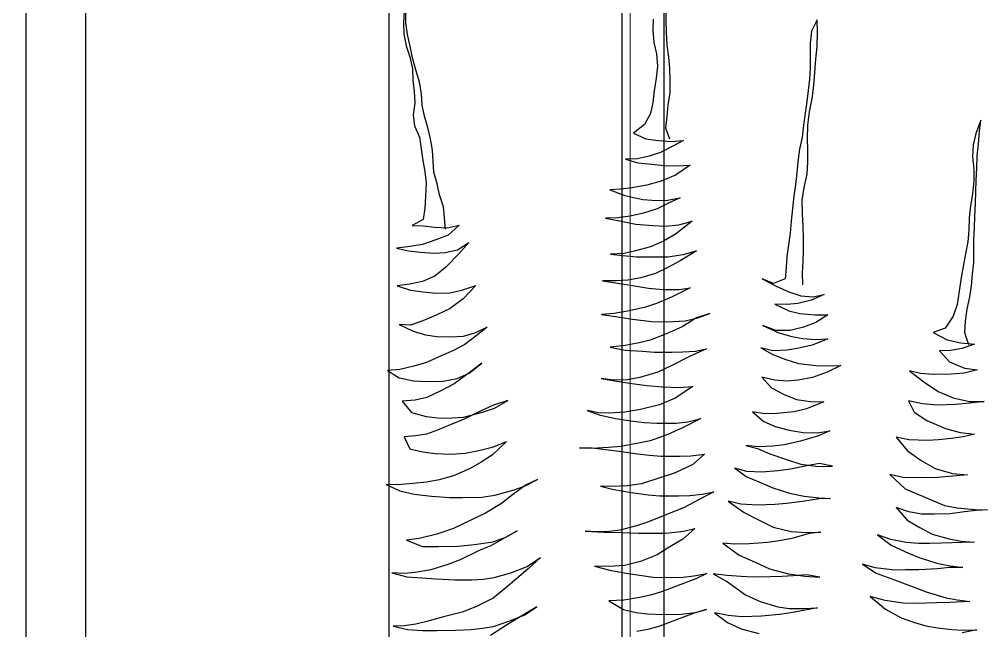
# Model space of a CAD drawing. Header units: metres. Extents: x -58 to 722, y -1100 to 345.
# Drawn here: x 30.232 to 30.8, y 110.091 to 110.45 of the extents above; entities that cross this region are included whole.
import ezdxf

# ---------------------------------------------------------------- set-up
doc = ezdxf.new("R2010")
doc.units = ezdxf.units.M
doc.header["$MEASUREMENT"] = 0
doc.linetypes.add('CENTER2', pattern=[1.125, 0.75, -0.125, 0.125, -0.125])
doc.linetypes.add('CENTERX2', pattern=[4, 2.5, -0.5, 0.5, -0.5])
doc.layers.add('FSR_ARQ_002MURO', color=150, linetype='Continuous', lineweight=30)
for name, color, linetype in [('FSR_ARQ_005VEGETACION', 64, 'Continuous'), ('FSR_ARQ_016EJES', 135, 'CENTER2'), ('FSR_ARQ_29PERFILES ACERO', 143, 'Continuous')]:
    doc.layers.add(name, color=color, linetype=linetype)

# ---------------------------------------------------------------- blocks, each defined once
blk = doc.blocks.new('arbustos 01')
at = {"layer": 'FSR_ARQ_005VEGETACION', "color": 103}
for p, q in [((189.08182, -31.2532), (189.08194, -31.24482)), ((189.25142, -31.25448), (189.25152, -31.24695)), ((189.25254, -31.24714), (189.25296, -31.2545)), ((188.98324, -31.26058), (188.98335, -31.25254)), ((188.98335, -31.25254), (188.98718, -31.25995)), ((189.08155, -31.26072), (189.08182, -31.2532)), ((189.09039, -31.25212), (189.09046, -31.25947)), ((189.25046, -31.26216), (189.25142, -31.25448)), ((189.25296, -31.2545), (189.25285, -31.26202)), ((188.98345, -31.26999), (188.98324, -31.26058)), ((188.98718, -31.25995), (188.98793, -31.26782)), ((189.08109, -31.26909), (189.08155, -31.26072)), ((189.09046, -31.25947), (189.08983, -31.2675)), ((189.24864, -31.26983), (189.25046, -31.26216)), ((189.25285, -31.26202), (189.25121, -31.26952)), ((188.98419, -31.2782), (188.98345, -31.26999)), ((188.98793, -31.26782), (188.98799, -31.27552)), ((189.08013, -31.27694), (189.08109, -31.26909)), ((189.08983, -31.2675), (189.0882, -31.27483)), ((189.24718, -31.27733), (189.24864, -31.26983)), ((189.25121, -31.26952), (189.24889, -31.27684)), ((188.98799, -31.27552), (188.98805, -31.28407)), ((189.0882, -31.27483), (189.08757, -31.28286)), ((188.98493, -31.28693), (188.98419, -31.2782)), ((189.07935, -31.28428), (189.08013, -31.27694)), ((189.08757, -31.28286), (189.08832, -31.29073)), ((189.24502, -31.28516), (189.24718, -31.27733)), ((189.24889, -31.27684), (189.24725, -31.28451)), ((188.9855, -31.29549), (188.98493, -31.28693)), ((188.98805, -31.28407), (188.98846, -31.29143)), ((189.07923, -31.29266), (189.07935, -31.28428)), ((189.24268, -31.29334), (189.24502, -31.28516)), ((189.24725, -31.28451), (189.24698, -31.29186)), ((188.98658, -31.30388), (188.9855, -31.29549)), ((188.98846, -31.29143), (188.98939, -31.29862)), ((189.0793, -31.30053), (189.07923, -31.29266)), ((189.08832, -31.29073), (189.08958, -31.29896)), ((189.24121, -31.30084), (189.24268, -31.29334)), ((189.24698, -31.29186), (189.24619, -31.29937)), ((188.98939, -31.29862), (188.99015, -31.30581)), ((189.08056, -31.30807), (189.0793, -31.30053)), ((189.08958, -31.29896), (189.0905, -31.30649)), ((189.24094, -31.30819), (189.24121, -31.30084)), ((189.24619, -31.29937), (189.24575, -31.30689)), ((188.98834, -31.31263), (188.98658, -31.30388)), ((188.99015, -31.30581), (188.99124, -31.31352)), ((189.08114, -31.31594), (189.08056, -31.30807)), ((189.0905, -31.30649), (189.09211, -31.31369)), ((189.23931, -31.31535), (189.24094, -31.30819)), ((189.24575, -31.30689), (189.24684, -31.3146)), ((188.98959, -31.32136), (188.98834, -31.31263)), ((188.99124, -31.31352), (188.99233, -31.32123)), ((189.09211, -31.31369), (189.09595, -31.32093)), ((189.24684, -31.3146), (189.24589, -31.32177)), ((188.87755, -31.32531), (188.87679, -31.31812)), ((188.87679, -31.31812), (188.88009, -31.32672)), ((189.08207, -31.3233), (189.08114, -31.31594)), ((189.09595, -31.32093), (189.10323, -31.3265)), ((189.23715, -31.32284), (189.23931, -31.31535)), ((188.87829, -31.3337), (188.87755, -31.32531)), ((188.88009, -31.32672), (188.8817, -31.33409)), ((188.98965, -31.32991), (188.98959, -31.32136)), ((188.99233, -31.32123), (188.99325, -31.32911)), ((189.07938, -31.33043), (189.08207, -31.3233)), ((189.10323, -31.3265), (189.09514, -31.33032)), ((189.23551, -31.33017), (189.23715, -31.32284)), ((189.24589, -31.32177), (189.24254, -31.32924)), ((188.98954, -31.33744), (188.98965, -31.32991)), ((188.99325, -31.32911), (188.99502, -31.337)), ((189.07853, -31.33198), (189.0705, -31.33135)), ((189.0705, -31.33135), (189.07797, -31.33522)), ((189.08692, -31.33123), (189.07853, -31.33198)), ((189.09514, -31.33032), (189.08692, -31.33123)), ((189.23405, -31.33768), (189.23551, -31.33017)), ((189.24254, -31.32924), (189.24158, -31.33675)), ((188.87904, -31.34124), (188.87829, -31.3337)), ((188.8817, -31.33409), (188.88211, -31.34196)), ((188.98961, -31.3453), (188.98954, -31.33744)), ((188.99502, -31.337), (188.99611, -31.34522)), ((189.07797, -31.33522), (189.08544, -31.33908)), ((189.08544, -31.33908), (189.09293, -31.34158)), ((189.23361, -31.34485), (189.23405, -31.33768)), ((189.24158, -31.33675), (189.24045, -31.34426)), ((188.87945, -31.34911), (188.87904, -31.34124)), ((188.88211, -31.34196), (188.88132, -31.34982)), ((188.98984, -31.35334), (188.98961, -31.3453)), ((188.99611, -31.34522), (188.99669, -31.35241)), ((189.10023, -31.34578), (189.09115, -31.34685)), ((189.09293, -31.34158), (189.10078, -31.34322)), ((189.10829, -31.34349), (189.10023, -31.34578)), ((189.10078, -31.34322), (189.10829, -31.34349)), ((189.23317, -31.35203), (189.23361, -31.34485)), ((189.24045, -31.34426), (189.23916, -31.3516)), ((188.87984, -31.35749), (188.87945, -31.34911)), ((188.88132, -31.34982), (188.88121, -31.35751)), ((188.99669, -31.35241), (188.99762, -31.35994)), ((189.07472, -31.34783), (189.06618, -31.34737)), ((189.06618, -31.34737), (189.07584, -31.354)), ((189.0831, -31.3476), (189.07472, -31.34783)), ((189.09115, -31.34685), (189.0831, -31.3476)), ((189.23118, -31.35952), (189.23317, -31.35203)), ((189.23916, -31.3516), (189.2382, -31.35911)), ((188.87992, -31.36467), (188.87984, -31.35749)), ((188.88121, -31.35751), (188.88212, -31.36624)), ((188.99195, -31.36192), (188.98984, -31.35334)), ((189.07584, -31.354), (189.08519, -31.35788)), ((189.08519, -31.35788), (189.09439, -31.3604)), ((188.88033, -31.37237), (188.87992, -31.36467)), ((188.9932, -31.37031), (188.99195, -31.36192)), ((188.99762, -31.35994), (188.99854, -31.36765)), ((189.09439, -31.3604), (189.10411, -31.36224)), ((189.10411, -31.36224), (189.11145, -31.36303)), ((189.11862, -31.36347), (189.10883, -31.36727)), ((189.11145, -31.36303), (189.11862, -31.36347)), ((189.22955, -31.36685), (189.23118, -31.35952)), ((189.2382, -31.35911), (189.23877, -31.36783)), ((188.88212, -31.36624), (188.88338, -31.37395)), ((188.99308, -31.3792), (188.9932, -31.37031)), ((188.99854, -31.36765), (188.99946, -31.3757)), ((189.08092, -31.37031), (189.07273, -31.36866)), ((189.07273, -31.36866), (189.08038, -31.37218)), ((189.0881, -31.37041), (189.08092, -31.37031)), ((189.09699, -31.36984), (189.0881, -31.37041)), ((189.10883, -31.36727), (189.09699, -31.36984)), ((189.22688, -31.37451), (189.22955, -31.36685)), ((189.23877, -31.36783), (189.23917, -31.37553)), ((188.88073, -31.38076), (188.88033, -31.37237)), ((188.88338, -31.37395), (188.8843, -31.38166)), ((188.99946, -31.3757), (189.00037, -31.38392)), ((189.08038, -31.37218), (189.08768, -31.37587)), ((189.08768, -31.37587), (189.0967, -31.37873)), ((189.22627, -31.38169), (189.22688, -31.37451)), ((189.23917, -31.37553), (189.24027, -31.38273)), ((188.88096, -31.38845), (188.88073, -31.38076)), ((188.8843, -31.38166), (188.88453, -31.38987)), ((188.99263, -31.38723), (188.99308, -31.3792)), ((189.00037, -31.38392), (189.00112, -31.39179)), ((189.07352, -31.38628), (189.06483, -31.38394)), ((189.06483, -31.38394), (189.07566, -31.39229)), ((189.0967, -31.37873), (189.10523, -31.38056)), ((189.11219, -31.38373), (189.10156, -31.38581)), ((189.10523, -31.38056), (189.11342, -31.38169)), ((189.12128, -31.38197), (189.11219, -31.38373)), ((189.11342, -31.38169), (189.12128, -31.38197)), ((189.22565, -31.38903), (189.22627, -31.38169)), ((189.24027, -31.38273), (189.2474, -31.38676)), ((188.88137, -31.39598), (188.88096, -31.38845)), ((188.88453, -31.38987), (188.88529, -31.3974)), ((188.99235, -31.39544), (188.99263, -31.38723)), ((189.08257, -31.38709), (189.07352, -31.38628)), ((189.09061, -31.38685), (189.08257, -31.38709)), ((189.10156, -31.38581), (189.09061, -31.38685)), ((189.22464, -31.38833), (189.2168, -31.38652)), ((189.2168, -31.38652), (189.22389, -31.39311)), ((189.23268, -31.38793), (189.22464, -31.38833)), ((189.24021, -31.387), (189.23268, -31.38793)), ((189.2474, -31.38676), (189.24021, -31.387)), ((188.88127, -31.40367), (188.88137, -31.39598)), ((188.99242, -31.40296), (188.99235, -31.39544)), ((189.00112, -31.39179), (189.00204, -31.39933)), ((189.07566, -31.39229), (189.08363, -31.39702)), ((189.22389, -31.39311), (189.23188, -31.39612)), ((189.23188, -31.39612), (189.24073, -31.39915)), ((188.88529, -31.3974), (188.88672, -31.40512)), ((188.99249, -31.41031), (188.99242, -31.40296)), ((189.00204, -31.39933), (189.00313, -31.40704)), ((189.08363, -31.39702), (189.09196, -31.40055)), ((189.09196, -31.40055), (189.10184, -31.40325)), ((189.21795, -31.4026), (189.21049, -31.39789)), ((189.21049, -31.39789), (189.21688, -31.40532)), ((189.22596, -31.40442), (189.21795, -31.4026)), ((189.24073, -31.39915), (189.24875, -31.40046)), ((189.24875, -31.40046), (189.25763, -31.40143)), ((189.25763, -31.40143), (189.24974, -31.40321)), ((188.88134, -31.41103), (188.88127, -31.40367)), ((188.88672, -31.40512), (188.88832, -31.41352)), ((189.00313, -31.40704), (189.00355, -31.41423)), ((189.07069, -31.40556), (189.06217, -31.40322)), ((189.06217, -31.40322), (189.07269, -31.40969)), ((189.08076, -31.40707), (189.07069, -31.40556)), ((189.08999, -31.40719), (189.08076, -31.40707)), ((189.1011, -31.40717), (189.08999, -31.40719)), ((189.11018, -31.40627), (189.1011, -31.40717)), ((189.10184, -31.40325), (189.10917, -31.40489)), ((189.10917, -31.40489), (189.11805, -31.40552)), ((189.11805, -31.40552), (189.11018, -31.40627)), ((189.21688, -31.40532), (189.22549, -31.41399)), ((189.23314, -31.40469), (189.22596, -31.40442)), ((189.24186, -31.40413), (189.23314, -31.40469)), ((189.24974, -31.40321), (189.24186, -31.40413)), ((188.88209, -31.41856), (188.88134, -31.41103)), ((188.88832, -31.41352), (188.88959, -31.42071)), ((188.99307, -31.4175), (188.99249, -31.41031)), ((189.00355, -31.41423), (189.0043, -31.42159)), ((189.07269, -31.40969), (189.08066, -31.41408)), ((189.08066, -31.41408), (189.08882, -31.41795)), ((189.22549, -31.41399), (189.23259, -31.41973)), ((188.88285, -31.42609), (188.88209, -31.41856)), ((188.88959, -31.42071), (188.89084, -31.42945)), ((188.9928, -31.42536), (188.99307, -31.4175)), ((189.0043, -31.42159), (189.01196, -31.4246)), ((189.01918, -31.42162), (189.01022, -31.42628)), ((189.01196, -31.4246), (189.01918, -31.42162)), ((189.08882, -31.41795), (189.09835, -31.42081)), ((189.09835, -31.42081), (189.10688, -31.42247)), ((189.23259, -31.41973), (189.24075, -31.42326)), ((188.88394, -31.43329), (188.88285, -31.42609)), ((189.01022, -31.42628), (189.0018, -31.42993)), ((189.07346, -31.42851), (189.06612, -31.42739)), ((189.06612, -31.42739), (189.07784, -31.43336)), ((189.0933, -31.42758), (189.08389, -31.42848)), ((189.10513, -31.42569), (189.0933, -31.42758)), ((189.11352, -31.42427), (189.10513, -31.42569)), ((189.10688, -31.42247), (189.1144, -31.42291)), ((189.12329, -31.42286), (189.11352, -31.42427)), ((189.1144, -31.42291), (189.12329, -31.42286)), ((189.21502, -31.42889), (189.206, -31.42587)), ((189.206, -31.42587), (189.21409, -31.43452)), ((189.24075, -31.42326), (189.24893, -31.42491)), ((189.25712, -31.42605), (189.24854, -31.42884)), ((189.24893, -31.42491), (189.25712, -31.42605)), ((188.88572, -31.44135), (188.88394, -31.43329)), ((188.89084, -31.42945), (188.89226, -31.43819)), ((188.98619, -31.43331), (188.97886, -31.43184)), ((188.97886, -31.43184), (188.98736, -31.43538)), ((188.99407, -31.43256), (188.98619, -31.43331)), ((189.0018, -31.42993), (188.99407, -31.43256)), ((189.08389, -31.42848), (189.07346, -31.42851)), ((189.07784, -31.43336), (189.08821, -31.4376)), ((189.21409, -31.43452), (189.22273, -31.4408)), ((189.22287, -31.43054), (189.21502, -31.42889)), ((189.23227, -31.43084), (189.22287, -31.43054)), ((189.24031, -31.43009), (189.23227, -31.43084)), ((189.24854, -31.42884), (189.24031, -31.43009)), ((188.89226, -31.43819), (188.89472, -31.44592)), ((188.98736, -31.43538), (188.99605, -31.43755)), ((188.99605, -31.43755), (189.00322, -31.43833)), ((189.01092, -31.43809), (189.00197, -31.44242)), ((189.00322, -31.43833), (189.01092, -31.43809)), ((189.08821, -31.4376), (189.09536, -31.43992)), ((189.09536, -31.43992), (189.10575, -31.44246)), ((189.22273, -31.4408), (189.23139, -31.44502)), ((188.88681, -31.44906), (188.88572, -31.44135)), ((188.89472, -31.44592), (188.90008, -31.45369)), ((188.98467, -31.44492), (188.97646, -31.44498)), ((188.97646, -31.44498), (188.98425, -31.45004)), ((188.99476, -31.4442), (188.98467, -31.44492)), ((189.00197, -31.44242), (188.99476, -31.4442)), ((189.06124, -31.44698), (189.05341, -31.44414)), ((189.05341, -31.44414), (189.06209, -31.44699)), ((189.06942, -31.44897), (189.06124, -31.44698)), ((189.06209, -31.44699), (189.07142, -31.45276)), ((189.1134, -31.44632), (189.1038, -31.4479)), ((189.10575, -31.44246), (189.11565, -31.44413)), ((189.12402, -31.44476), (189.1134, -31.44632)), ((189.11565, -31.44413), (189.12402, -31.44476)), ((189.23139, -31.44502), (189.2404, -31.4489)), ((188.88722, -31.45676), (188.88681, -31.44906)), ((188.98425, -31.45004), (188.99225, -31.45306)), ((188.99225, -31.45306), (189.00094, -31.45523)), ((189.01877, -31.45188), (189.00844, -31.4567)), ((189.01034, -31.45518), (189.01877, -31.45188)), ((189.08121, -31.44965), (189.06942, -31.44897)), ((189.07142, -31.45276), (189.0811, -31.45717)), ((189.09147, -31.44927), (189.08121, -31.44965)), ((189.1038, -31.4479), (189.09147, -31.44927)), ((189.20661, -31.45682), (189.19845, -31.45312)), ((189.19845, -31.45312), (189.20573, -31.45869)), ((189.2404, -31.4489), (189.24857, -31.45175)), ((189.25576, -31.45133), (189.24681, -31.45566)), ((189.24857, -31.45175), (189.25576, -31.45133)), ((188.88462, -31.46454), (188.88722, -31.45676)), ((188.90774, -31.45652), (188.89861, -31.46136)), ((188.90008, -31.45369), (188.90774, -31.45652)), ((189.00003, -31.45915), (188.99283, -31.46042)), ((189.00844, -31.4567), (189.00003, -31.45915)), ((189.00094, -31.45523), (189.01034, -31.45518)), ((189.0811, -31.45717), (189.09233, -31.46143)), ((189.20573, -31.45869), (189.21301, -31.46426)), ((189.21393, -31.45897), (189.20661, -31.45682)), ((189.22213, -31.45943), (189.21393, -31.45897)), ((189.23137, -31.45921), (189.22213, -31.45943)), ((189.23874, -31.45794), (189.23137, -31.45921)), ((189.24681, -31.45566), (189.23874, -31.45794)), ((188.88969, -31.46329), (188.88079, -31.4642)), ((188.88079, -31.4642), (188.88913, -31.46704)), ((188.89861, -31.46136), (188.88969, -31.46329)), ((188.98445, -31.46116), (188.97642, -31.46071)), ((188.97642, -31.46071), (188.98662, -31.46478)), ((188.99283, -31.46042), (188.98445, -31.46116)), ((188.98662, -31.46478), (188.99548, -31.46678)), ((189.09233, -31.46143), (189.09949, -31.46323)), ((189.09949, -31.46323), (189.10852, -31.46506)), ((189.10852, -31.46506), (189.11843, -31.46605)), ((189.11843, -31.46605), (189.10866, -31.46797)), ((189.21301, -31.46426), (189.22047, -31.46829)), ((188.88913, -31.46704), (188.89647, -31.46817)), ((188.89647, -31.46817), (188.90364, -31.46844)), ((188.90364, -31.46844), (188.89722, -31.4757)), ((188.99548, -31.46678), (189.00299, -31.46808)), ((189.00299, -31.46808), (189.01222, -31.46837)), ((189.01236, -31.47077), (189.00393, -31.47407)), ((189.01222, -31.46837), (189.02011, -31.46643)), ((189.02011, -31.46643), (189.01236, -31.47077)), ((189.06282, -31.46872), (189.05566, -31.46725)), ((189.05566, -31.46725), (189.06654, -31.47219)), ((189.07102, -31.46917), (189.06282, -31.46872)), ((189.06654, -31.47219), (189.0786, -31.47817)), ((189.0782, -31.46927), (189.07102, -31.46917)), ((189.08949, -31.46925), (189.0782, -31.46927)), ((189.09719, -31.46867), (189.08949, -31.46925)), ((189.10866, -31.46797), (189.09719, -31.46867)), ((189.22047, -31.46829), (189.22846, -31.47165)), ((189.22846, -31.47165), (189.23815, -31.47606)), ((188.89722, -31.4757), (188.88742, -31.47967)), ((188.97583, -31.47831), (188.96797, -31.47803)), ((188.96797, -31.47803), (188.9768, -31.48243)), ((188.98404, -31.47808), (188.97583, -31.47831)), ((188.99552, -31.4767), (188.98404, -31.47808)), ((189.00393, -31.47407), (188.99552, -31.4767)), ((189.0786, -31.47817), (189.08726, -31.48239)), ((189.21019, -31.48303), (189.20207, -31.47642)), ((189.20207, -31.47642), (189.20934, -31.48216)), ((189.23815, -31.47606), (189.24632, -31.47856)), ((189.24632, -31.47856), (189.25536, -31.48057)), ((188.88742, -31.47967), (188.87903, -31.48076)), ((188.87903, -31.48076), (188.88771, -31.4831)), ((188.88771, -31.4831), (188.89608, -31.48372)), ((188.89608, -31.48372), (188.90771, -31.48388)), ((188.90771, -31.48388), (188.91609, -31.48331)), ((188.9233, -31.48153), (188.91397, -31.48875)), ((188.91609, -31.48331), (188.9233, -31.48153)), ((188.9768, -31.48243), (188.9865, -31.48581)), ((189.08726, -31.48239), (189.09901, -31.4858)), ((189.20934, -31.48216), (189.22001, -31.49)), ((189.218, -31.48656), (189.21019, -31.48303)), ((189.25536, -31.48057), (189.26355, -31.48136)), ((189.26355, -31.48136), (189.25597, -31.48605)), ((188.91397, -31.48875), (188.90465, -31.49495)), ((188.9865, -31.48581), (188.99571, -31.48764)), ((188.99571, -31.48764), (189.00289, -31.48825)), ((189.00289, -31.48825), (189.0111, -31.48751)), ((189.0111, -31.48751), (189.01951, -31.48557)), ((189.01951, -31.48557), (189.01308, -31.49266)), ((189.09449, -31.49103), (189.08422, -31.49192)), ((189.1058, -31.48965), (189.09449, -31.49103)), ((189.09901, -31.4858), (189.10703, -31.48727)), ((189.11402, -31.48822), (189.1058, -31.48965)), ((189.10703, -31.48727), (189.11643, -31.48757)), ((189.12414, -31.48648), (189.11402, -31.48822)), ((189.11643, -31.48757), (189.12414, -31.48648)), ((189.22721, -31.48822), (189.218, -31.48656)), ((189.22001, -31.49), (189.22833, -31.49422)), ((189.23815, -31.48837), (189.22721, -31.48822)), ((189.24637, -31.48797), (189.23815, -31.48837)), ((189.25597, -31.48605), (189.24637, -31.48797)), ((188.90465, -31.49495), (188.89485, -31.4991)), ((189.00499, -31.49683), (188.99691, -31.50014)), ((189.01308, -31.49266), (189.00499, -31.49683)), ((189.0731, -31.49228), (189.06456, -31.49182)), ((189.06456, -31.49182), (189.07592, -31.49933)), ((189.08422, -31.49192), (189.0731, -31.49228)), ((189.22833, -31.49422), (189.23784, -31.49879)), ((188.88404, -31.50151), (188.87447, -31.50155)), ((188.87447, -31.50155), (188.88386, -31.50254)), ((188.88386, -31.50254), (188.89325, -31.50352)), ((188.89485, -31.4991), (188.88404, -31.50151)), ((188.89325, -31.50352), (188.90521, -31.50385)), ((188.90521, -31.50385), (188.9148, -31.50296)), ((188.9148, -31.50296), (188.92389, -31.50103)), ((188.92389, -31.50103), (188.9202, -31.5085)), ((188.98766, -31.50155), (188.97911, -31.50178)), ((188.97911, -31.50178), (188.99033, -31.50638)), ((188.99691, -31.50014), (188.98766, -31.50155)), ((189.07592, -31.49933), (189.08629, -31.50358)), ((189.08629, -31.50358), (189.09856, -31.50665)), ((189.1938, -31.50589), (189.18498, -31.50081)), ((189.18498, -31.50081), (189.19434, -31.50385)), ((189.19434, -31.50385), (189.20522, -31.50895)), ((189.23784, -31.49879), (189.24551, -31.50061)), ((189.24551, -31.50061), (189.25388, -31.50123)), ((189.25388, -31.50123), (189.2478, -31.50868)), ((188.9202, -31.5085), (188.91192, -31.51386)), ((188.99033, -31.50638), (188.99851, -31.5082)), ((188.99851, -31.5082), (189.00961, -31.50937)), ((189.00961, -31.50937), (189.01764, -31.50948)), ((189.01764, -31.50948), (189.02553, -31.50822)), ((189.02553, -31.50822), (189.01809, -31.51445)), ((189.09856, -31.50665), (189.10879, -31.5085)), ((189.10879, -31.5085), (189.1187, -31.50915)), ((189.12552, -31.51026), (189.11489, -31.51251)), ((189.1187, -31.50915), (189.12588, -31.5089)), ((189.13326, -31.50729), (189.12552, -31.51026)), ((189.12588, -31.5089), (189.13326, -31.50729)), ((189.20146, -31.50856), (189.1938, -31.50589)), ((189.2139, -31.51163), (189.20146, -31.50856)), ((189.20522, -31.50895), (189.21354, -31.513)), ((189.2478, -31.50868), (189.23819, -31.51128)), ((188.91192, -31.51386), (188.89971, -31.51917)), ((189.01809, -31.51445), (189.01086, -31.51777)), ((189.06767, -31.51478), (189.05932, -31.51261)), ((189.05932, -31.51261), (189.0707, -31.51841)), ((189.07535, -31.51557), (189.06767, -31.51478)), ((189.08783, -31.51557), (189.07535, -31.51557)), ((189.09588, -31.51516), (189.08783, -31.51557)), ((189.10341, -31.51441), (189.09588, -31.51516)), ((189.11489, -31.51251), (189.10341, -31.51441)), ((189.21354, -31.513), (189.22272, -31.51671)), ((189.22124, -31.51225), (189.2139, -31.51163)), ((189.22877, -31.51235), (189.22124, -31.51225)), ((189.23819, -31.51128), (189.22877, -31.51235)), ((188.89027, -31.52177), (188.88085, -31.52284)), ((188.88085, -31.52284), (188.88835, -31.52448)), ((188.89971, -31.51917), (188.89027, -31.52177)), ((188.98328, -31.52184), (188.97509, -31.5207)), ((188.97509, -31.5207), (188.98257, -31.52388)), ((188.99251, -31.52179), (188.98328, -31.52184)), ((189.0016, -31.52021), (188.99251, -31.52179)), ((189.01086, -31.51777), (189.0016, -31.52021)), ((189.0707, -31.51841), (189.08072, -31.52299)), ((189.22272, -31.51671), (189.23088, -31.52024)), ((189.23088, -31.52024), (189.23803, -31.52273)), ((189.23803, -31.52273), (189.2452, -31.52386)), ((188.88835, -31.52448), (188.89586, -31.52561)), ((188.89586, -31.52561), (188.90439, -31.52641)), ((188.90439, -31.52641), (188.91157, -31.52685)), ((188.91157, -31.52685), (188.92371, -31.5265)), ((188.92371, -31.5265), (188.93195, -31.52473)), ((188.93195, -31.52473), (188.92482, -31.53353)), ((188.98257, -31.52388), (188.99432, -31.52746)), ((188.99432, -31.52746), (189.00489, -31.52983)), ((189.08072, -31.52299), (189.09229, -31.52708)), ((189.09229, -31.52708), (189.0998, -31.52872)), ((189.0998, -31.52872), (189.11139, -31.53076)), ((189.19432, -31.53103), (189.18599, -31.5275)), ((189.18599, -31.5275), (189.1951, -31.53617)), ((189.2452, -31.52386), (189.25254, -31.52447)), ((189.25254, -31.52447), (189.24884, -31.53228)), ((188.92482, -31.53353), (188.91567, -31.54007)), ((189.00489, -31.52983), (189.01223, -31.53061)), ((189.01223, -31.53061), (189.02145, -31.53108)), ((189.02229, -31.53212), (189.01421, -31.5356)), ((189.02145, -31.53108), (189.03002, -31.53017)), ((189.03002, -31.53017), (189.02229, -31.53212)), ((189.11238, -31.53385), (189.10056, -31.53557)), ((189.11139, -31.53076), (189.11942, -31.53155)), ((189.11974, -31.53293), (189.11238, -31.53385)), ((189.11942, -31.53155), (189.13036, -31.53204)), ((189.13002, -31.5317), (189.11974, -31.53293)), ((189.1384, -31.53181), (189.13002, -31.5317)), ((189.13036, -31.53204), (189.1384, -31.53181)), ((189.20386, -31.53338), (189.19432, -31.53103)), ((189.2129, -31.53522), (189.20386, -31.53338)), ((189.22195, -31.53585), (189.2129, -31.53522)), ((189.23239, -31.53548), (189.22195, -31.53585)), ((189.24044, -31.53422), (189.23239, -31.53548)), ((189.24884, -31.53228), (189.24044, -31.53422)), ((188.91567, -31.54007), (188.90653, -31.54525)), ((188.97341, -31.54359), (188.98181, -31.54182)), ((188.98181, -31.54182), (188.98897, -31.54329)), ((189.00339, -31.53938), (188.99411, -31.54233)), ((189.01421, -31.5356), (189.00339, -31.53938)), ((189.06566, -31.53698), (189.05678, -31.53583)), ((189.05678, -31.53583), (189.06438, -31.5426)), ((189.07301, -31.53725), (189.06566, -31.53698)), ((189.08532, -31.53707), (189.07301, -31.53725)), ((189.09268, -31.53649), (189.08532, -31.53707)), ((189.10056, -31.53557), (189.09268, -31.53649)), ((189.1951, -31.53617), (189.20239, -31.54106)), ((189.20239, -31.54106), (189.20951, -31.54526)), ((188.90653, -31.54525), (188.89521, -31.54834)), ((188.98281, -31.54389), (188.97341, -31.54359)), ((188.99411, -31.54233), (188.98281, -31.54389)), ((188.98897, -31.54329), (189.00091, -31.54567)), ((189.00091, -31.54567), (189.00876, -31.54681)), ((189.00876, -31.54681), (189.01952, -31.54764)), ((189.01952, -31.54764), (189.02927, -31.54709)), ((189.02927, -31.54709), (189.03717, -31.54497)), ((189.03717, -31.54497), (189.02974, -31.55034)), ((189.06438, -31.5426), (189.07594, -31.54806)), ((189.07594, -31.54806), (189.0979, -31.5552)), ((189.20951, -31.54526), (189.22039, -31.55002)), ((188.89521, -31.54834), (188.88545, -31.54941)), ((188.88545, -31.54941), (188.8974, -31.55042)), ((188.8974, -31.55042), (188.90509, -31.55104)), ((188.90509, -31.55104), (188.91637, -31.55137)), ((188.91637, -31.55137), (188.92749, -31.551)), ((188.93606, -31.54907), (188.92602, -31.55851)), ((188.92749, -31.551), (188.93606, -31.54907)), ((189.02149, -31.55382), (189.01237, -31.5578)), ((189.02974, -31.55034), (189.02149, -31.55382)), ((189.17379, -31.55657), (189.16564, -31.55236)), ((189.16564, -31.55236), (189.17312, -31.55588)), ((189.22039, -31.55002), (189.22976, -31.55254)), ((189.22976, -31.55254), (189.23794, -31.55419)), ((189.23794, -31.55419), (189.247, -31.555)), ((188.92602, -31.55851), (188.90039, -31.56927)), ((189.01237, -31.5578), (189.00138, -31.56124)), ((189.05831, -31.56201), (189.05081, -31.56037)), ((189.05081, -31.56037), (189.0598, -31.56528)), ((189.10586, -31.56061), (189.09353, -31.56232)), ((189.0979, -31.5552), (189.10694, -31.55652)), ((189.11597, -31.55886), (189.10586, -31.56061)), ((189.10694, -31.55652), (189.11719, -31.557)), ((189.12472, -31.55676), (189.11597, -31.55886)), ((189.11719, -31.557), (189.12472, -31.55676)), ((189.17312, -31.55588), (189.18209, -31.56233)), ((189.18094, -31.55906), (189.17379, -31.55657)), ((189.19355, -31.56265), (189.18094, -31.55906)), ((189.25548, -31.55973), (189.24605, -31.56183)), ((189.247, -31.555), (189.25673, -31.55582)), ((189.26426, -31.55558), (189.25548, -31.55973)), ((189.25673, -31.55582), (189.26426, -31.55558)), ((188.98219, -31.5644), (188.97466, -31.56481)), ((188.97466, -31.56481), (188.98218, -31.56491)), ((188.98218, -31.56491), (188.99293, -31.5666)), ((188.99195, -31.56333), (188.98219, -31.5644)), ((189.00138, -31.56124), (188.99195, -31.56333)), ((188.99293, -31.5666), (189.00351, -31.56794)), ((189.04149, -31.5664), (189.03096, -31.57378)), ((189.03326, -31.56851), (189.04149, -31.5664)), ((189.0665, -31.56281), (189.05831, -31.56201)), ((189.0598, -31.56528), (189.0705, -31.57073)), ((189.07385, -31.56291), (189.0665, -31.56281)), ((189.08599, -31.5629), (189.07385, -31.56291)), ((189.09353, -31.56232), (189.08599, -31.5629)), ((189.18209, -31.56233), (189.1892, -31.56807)), ((189.20191, -31.56379), (189.19355, -31.56265)), ((189.2149, -31.56414), (189.20191, -31.56379)), ((189.22293, -31.56408), (189.2149, -31.56414)), ((189.23474, -31.56321), (189.22293, -31.56408)), ((189.24605, -31.56183), (189.23474, -31.56321)), ((188.88069, -31.57191), (188.87231, -31.57214)), ((188.87231, -31.57214), (188.87983, -31.57258)), ((188.87983, -31.57258), (188.88734, -31.57354)), ((188.89216, -31.57087), (188.88069, -31.57191)), ((188.90039, -31.56927), (188.89216, -31.57087)), ((188.92376, -31.57352), (188.93184, -31.57055)), ((188.93184, -31.57055), (188.92471, -31.57884)), ((189.00351, -31.56794), (189.01103, -31.56872)), ((189.01103, -31.56872), (189.02231, -31.56905)), ((189.02231, -31.56905), (189.03326, -31.56851)), ((189.0705, -31.57073), (189.08104, -31.57497)), ((189.1892, -31.56807), (189.19954, -31.57436)), ((188.88734, -31.57354), (188.89673, -31.57469)), ((188.89673, -31.57469), (188.90715, -31.57501)), ((188.90715, -31.57501), (188.91553, -31.57495)), ((188.91553, -31.57495), (188.92376, -31.57352)), ((188.92471, -31.57884), (188.91661, -31.58368)), ((189.02166, -31.57861), (189.01202, -31.58344)), ((189.03096, -31.57378), (189.02166, -31.57861)), ((189.08104, -31.57497), (189.09346, -31.57993)), ((189.19954, -31.57436), (189.20923, -31.57894)), ((189.20923, -31.57894), (189.22044, -31.58422)), ((188.91661, -31.58368), (188.90852, -31.58802)), ((189.01202, -31.58344), (189.00036, -31.58636)), ((189.07029, -31.58594), (189.06313, -31.58431)), ((189.06313, -31.58431), (189.07108, -31.59125)), ((189.08207, -31.5873), (189.07029, -31.58594)), ((189.09346, -31.57993), (189.1006, -31.58242)), ((189.1006, -31.58242), (189.11185, -31.58531)), ((189.11185, -31.58531), (189.11902, -31.58626)), ((189.13458, -31.58596), (189.12226, -31.58665)), ((189.12722, -31.58654), (189.13458, -31.58596)), ((189.18667, -31.59026), (189.17904, -31.58588)), ((189.17904, -31.58588), (189.18888, -31.59149)), ((189.22044, -31.58422), (189.23133, -31.58796)), ((188.89736, -31.59112), (188.88948, -31.59255)), ((188.90852, -31.58802), (188.89736, -31.59112)), ((188.92537, -31.59338), (188.93549, -31.59146)), ((188.94407, -31.5885), (188.93509, -31.59522)), ((188.93549, -31.59146), (188.94407, -31.5885)), ((188.99026, -31.58691), (188.98103, -31.58661)), ((188.98103, -31.58661), (188.98854, -31.58757)), ((188.98854, -31.58757), (188.99995, -31.5908)), ((189.00036, -31.58636), (188.99026, -31.58691)), ((188.99995, -31.5908), (189.00814, -31.59245)), ((189.07108, -31.59125), (189.07939, -31.59632)), ((189.0925, -31.58744), (189.08207, -31.5873)), ((189.09985, -31.58737), (189.0925, -31.58744)), ((189.11046, -31.587), (189.09985, -31.58737)), ((189.12226, -31.58665), (189.11046, -31.587)), ((189.11902, -31.58626), (189.12722, -31.58654)), ((189.19484, -31.5931), (189.18667, -31.59026)), ((189.18888, -31.59149), (189.19601, -31.59551)), ((189.23133, -31.58796), (189.24292, -31.59085)), ((189.25111, -31.59199), (189.24063, -31.59595)), ((189.24292, -31.59085), (189.25111, -31.59199)), ((188.88948, -31.59255), (188.88092, -31.59329)), ((188.88092, -31.59329), (188.88895, -31.5934)), ((188.88895, -31.5934), (188.90228, -31.59392)), ((188.90228, -31.59392), (188.90997, -31.59402)), ((188.90997, -31.59402), (188.91715, -31.59412)), ((188.91715, -31.59412), (188.92537, -31.59338)), ((188.93509, -31.59522), (188.92356, -31.60054)), ((189.00814, -31.59245), (189.01582, -31.59341)), ((189.01582, -31.59341), (189.02761, -31.59425)), ((189.02761, -31.59425), (189.03752, -31.59456)), ((189.04488, -31.5938), (189.03417, -31.6017)), ((189.03752, -31.59456), (189.04488, -31.5938)), ((189.07939, -31.59632), (189.08769, -31.60157)), ((189.20679, -31.59481), (189.19484, -31.5931)), ((189.19601, -31.59551), (189.20366, -31.5987)), ((189.21772, -31.59581), (189.20679, -31.59481)), ((189.2302, -31.59598), (189.21772, -31.59581)), ((189.24063, -31.59595), (189.2302, -31.59598)), ((188.91634, -31.60334), (188.90552, -31.60696)), ((188.92356, -31.60054), (188.91634, -31.60334)), ((189.03417, -31.6017), (189.02385, -31.60634)), ((189.08769, -31.60157), (189.09858, -31.60582)), ((189.1724, -31.60904), (189.16376, -31.60311)), ((189.16376, -31.60311), (189.17169, -31.61057)), ((189.20366, -31.5987), (189.21606, -31.60468)), ((189.21606, -31.60468), (189.22422, -31.60787)), ((188.89798, -31.60839), (188.88856, -31.60963)), ((188.88856, -31.60963), (188.89711, -31.60975)), ((188.89711, -31.60975), (188.90496, -31.61054)), ((188.90552, -31.60696), (188.89798, -31.60839)), ((188.90496, -31.61054), (188.91709, -31.61122)), ((188.91709, -31.61122), (188.92564, -31.61134)), ((188.93282, -31.61143), (188.94566, -31.6099)), ((188.9539, -31.60762), (188.94493, -31.61348)), ((188.94566, -31.6099), (188.9539, -31.60762)), ((189.01439, -31.61066), (189.00203, -31.61391)), ((189.02385, -31.60634), (189.01439, -31.61066)), ((189.09858, -31.60582), (189.10897, -31.60835)), ((189.10897, -31.60835), (189.11888, -31.60917)), ((189.12863, -31.60879), (189.1185, -31.61156)), ((189.11888, -31.60917), (189.12863, -31.60879)), ((189.17169, -31.61057), (189.17913, -31.617)), ((189.18311, -31.61329), (189.1724, -31.60904)), ((189.22422, -31.60787), (189.23512, -31.61126)), ((189.23512, -31.61126), (189.24535, -31.61294)), ((188.92564, -31.61134), (188.93282, -31.61143)), ((188.94493, -31.61348), (188.93308, -31.61776)), ((188.98166, -31.61603), (188.99023, -31.61443)), ((188.99141, -31.61548), (188.98166, -31.61603)), ((188.99023, -31.61443), (188.99911, -31.61524)), ((189.00203, -31.61391), (188.99141, -31.61548)), ((188.99911, -31.61524), (189.00646, -31.61568)), ((189.00646, -31.61568), (189.01381, -31.61578)), ((189.01381, -31.61578), (189.02526, -31.61594)), ((189.02526, -31.61594), (189.03296, -31.6157)), ((189.03296, -31.6157), (189.04237, -31.61497)), ((189.05111, -31.61389), (189.04197, -31.61907)), ((189.04237, -31.61497), (189.05111, -31.61389)), ((189.06391, -31.61526), (189.05538, -31.61361)), ((189.05538, -31.61361), (189.06252, -31.61713)), ((189.06252, -31.61713), (189.07392, -31.62138)), ((189.07108, -31.61605), (189.06391, -31.61526)), ((189.0786, -31.61615), (189.07108, -31.61605)), ((189.09023, -31.61596), (189.0786, -31.61615)), ((189.0976, -31.61504), (189.09023, -31.61596)), ((189.10788, -31.61347), (189.0976, -31.61504)), ((189.1185, -31.61156), (189.10788, -31.61347)), ((189.17913, -31.617), (189.1864, -31.62308)), ((189.19384, -31.61634), (189.18311, -31.61329)), ((189.20118, -31.6173), (189.19384, -31.61634)), ((189.20836, -31.61774), (189.20118, -31.6173)), ((189.23179, -31.61703), (189.21964, -31.61772)), ((189.24103, -31.61647), (189.23179, -31.61703)), ((189.25096, -31.61592), (189.24103, -31.61647)), ((189.24535, -31.61294), (189.25253, -31.61355)), ((189.26074, -31.61315), (189.25096, -31.61592)), ((189.25253, -31.61355), (189.26074, -31.61315)), ((188.91984, -31.62288), (188.91245, -31.62552)), ((188.93308, -31.61776), (188.91984, -31.62288)), ((189.04197, -31.61907), (189.03006, -31.62746)), ((189.07392, -31.62138), (189.0848, -31.62564)), ((189.1864, -31.62308), (189.19452, -31.62969)), ((189.21964, -31.61772), (189.20836, -31.61774)), ((188.89941, -31.62944), (188.8922, -31.63089)), ((188.91245, -31.62552), (188.89941, -31.62944)), ((188.94883, -31.62858), (188.9388, -31.63699)), ((188.93905, -31.63135), (188.94883, -31.62858)), ((189.03006, -31.62746), (189.0206, -31.63195)), ((189.0848, -31.62564), (189.09212, -31.62779)), ((189.09212, -31.62779), (189.09929, -31.62925)), ((189.09929, -31.62925), (189.10952, -31.63093)), ((189.19452, -31.62969), (189.20556, -31.63514)), ((188.8922, -31.63089), (188.88398, -31.63197)), ((188.88398, -31.63197), (188.89697, -31.63266)), ((188.89697, -31.63266), (188.90552, -31.63278)), ((188.90552, -31.63278), (188.91868, -31.63313)), ((188.91868, -31.63313), (188.9274, -31.63307)), ((188.9274, -31.63307), (188.93905, -31.63135)), ((188.99181, -31.63651), (188.9831, -31.63605)), ((188.9831, -31.63605), (188.99128, -31.63753)), ((189.00173, -31.63648), (188.99181, -31.63651)), ((189.00909, -31.63538), (189.00173, -31.63648)), ((189.0206, -31.63195), (189.00909, -31.63538)), ((189.10952, -31.63093), (189.11926, -31.6314)), ((189.11926, -31.6314), (189.10961, -31.63709)), ((189.17436, -31.64087), (189.16623, -31.63546)), ((189.16623, -31.63546), (189.17369, -31.63984)), ((189.20556, -31.63514), (189.21491, -31.63886)), ((188.92864, -31.64249), (188.92056, -31.64546)), ((188.9388, -31.63699), (188.92864, -31.64249)), ((188.99128, -31.63753), (189.00066, -31.63937)), ((189.00066, -31.63937), (189.008, -31.64049)), ((189.008, -31.64049), (189.01961, -31.64151)), ((189.01961, -31.64151), (189.03226, -31.64185)), ((189.03226, -31.64185), (189.04151, -31.64095)), ((189.04151, -31.64095), (189.05025, -31.63919)), ((189.05025, -31.63919), (189.04196, -31.64557)), ((189.06273, -31.63901), (189.05558, -31.63704)), ((189.05558, -31.63704), (189.06358, -31.63954)), ((189.07212, -31.64017), (189.06273, -31.63901)), ((189.06358, -31.63954), (189.07464, -31.64362)), ((189.08357, -31.64049), (189.07212, -31.64017)), ((189.09418, -31.63995), (189.08357, -31.64049)), ((189.10138, -31.63903), (189.09418, -31.63995)), ((189.10961, -31.63709), (189.10138, -31.63903)), ((189.17369, -31.63984), (189.18522, -31.64683)), ((189.18439, -31.64477), (189.17436, -31.64087)), ((189.21491, -31.63886), (189.22701, -31.64193)), ((189.22701, -31.64193), (189.23791, -31.64498)), ((188.91249, -31.64775), (188.90495, -31.64918)), ((188.92056, -31.64546), (188.91249, -31.64775)), ((189.04196, -31.64557), (189.03301, -31.64973)), ((189.07464, -31.64362), (189.08586, -31.64805)), ((189.08586, -31.64805), (189.0937, -31.65021)), ((189.19444, -31.64816), (189.18439, -31.64477)), ((189.18522, -31.64683), (189.19641, -31.65417)), ((189.2016, -31.64928), (189.19444, -31.64816)), ((189.23791, -31.64498), (189.24507, -31.64679)), ((189.24507, -31.64679), (189.25258, -31.64775)), ((189.25975, -31.64802), (189.25049, -31.65011)), ((189.25258, -31.64775), (189.25975, -31.64802)), ((188.88852, -31.6505), (188.87946, -31.65038)), ((188.87946, -31.65038), (188.88901, -31.65239)), ((188.8957, -31.65025), (188.88852, -31.6505)), ((188.90495, -31.64918), (188.8957, -31.65025)), ((189.03301, -31.64973), (189.02134, -31.65282)), ((189.0937, -31.65021), (189.10103, -31.6515)), ((189.20894, -31.65023), (189.2016, -31.64928)), ((189.2192, -31.65054), (189.20894, -31.65023)), ((189.23133, -31.65071), (189.2192, -31.65054)), ((189.24074, -31.65084), (189.23133, -31.65071)), ((189.25049, -31.65011), (189.24074, -31.65084))]:
    blk.add_line(p, q, dxfattribs=at)

msp = doc.modelspace()

# ---------------------------------------------------------------- linework, layer by layer
at = {"layer": 'FSR_ARQ_002MURO', "lineweight": 0}
msp.add_lwpolyline([(30.59064, 109.70149), (30.59064, 111.65149), (25.76135, 111.65149), (25.76135, 109.70149)], dxfattribs=at)
at = {"layer": 'FSR_ARQ_016EJES', "linetype": 'CENTERX2', "ltscale": 0.25}
msp.add_line((30.23635, 103.97149), (30.23635, 115.38307), dxfattribs=at)
at = {"layer": 'FSR_ARQ_29PERFILES ACERO', "linetype": 'ByBlock'}
for p, q in [((30.27136, 109.70149), (30.27136, 111.65149)), ((30.44922, 109.70149), (30.44922, 111.65149)), ((30.58596, 109.70149), (30.58596, 111.65149))]:
    msp.add_line(p, q, dxfattribs=at)
msp.add_lwpolyline([(30.61064, 109.70149), (30.61064, 111.67149), (25.74135, 111.67149), (25.74135, 109.70149)], dxfattribs=at)

# ---------------------------------------------------------------- block references
at = {"layer": 'FSR_ARQ_005VEGETACION', "xscale": -0.9, "yscale": 0.9, "zscale": 0.9}
msp.add_blockref('arbustos 01', (200.78543, 138.57711), dxfattribs=at)

doc.saveas('drawing.dxf')
